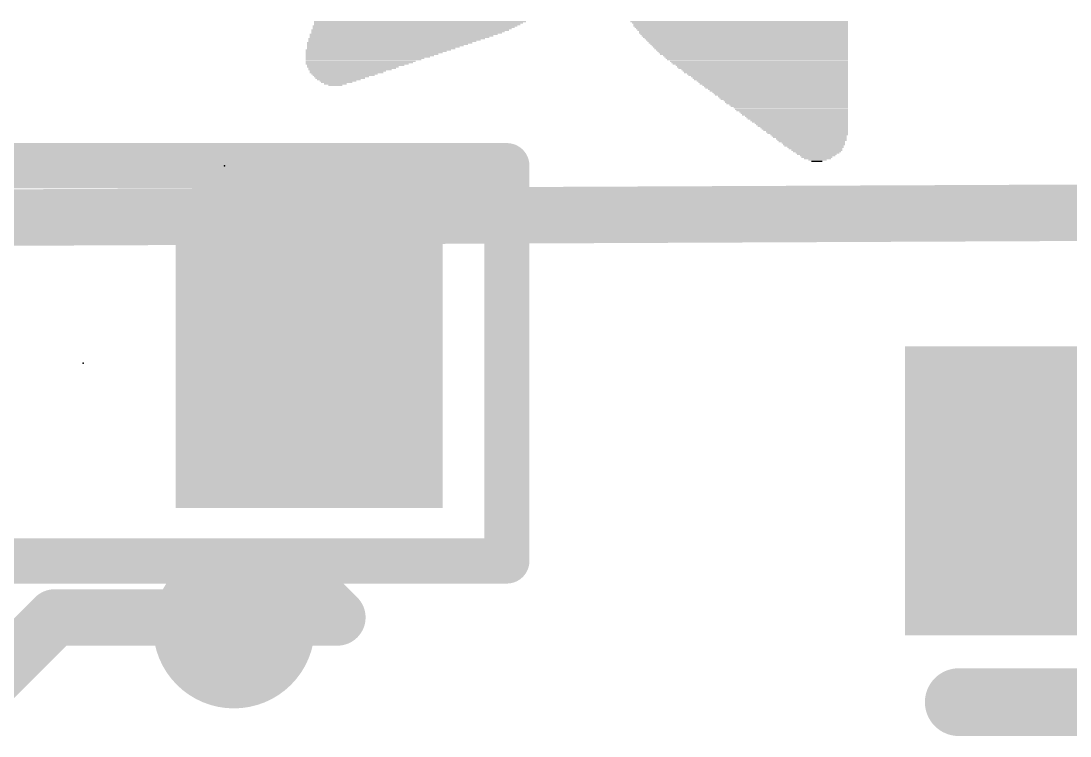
# Model space of a CAD drawing. Extents: x -7.9 to 51.7, y -13.1 to 28.2.
# Drawn here: x 9.627 to 14.343, y 12.675 to 15.891 of the extents above; entities that cross this region are included whole.
import ezdxf

# ---------------------------------------------------------------- set-up
doc = ezdxf.new("R2010")
doc.units = 0
for name, color, linetype in [('1', 12, 'CONTINUOUS'), ('21', 40, 'CONTINUOUS'), ('23', 40, 'CONTINUOUS')]:
    doc.layers.add(name, color=color, linetype=linetype)

# ---------------------------------------------------------------- blocks, each defined once
blk = doc.blocks.new('RECT')
blk.add_solid([(-0.5, -0.5), (0.5, -0.5), (-0.5, 0.5), (0.5, 0.5)])

msp = doc.modelspace()

# ---------------------------------------------------------------- linework, layer by layer
at = {"layer": '1', "const_width": 0.254}
for points in [[(38.227, 15.1353), (0, 14.9637)], [(11.049, 13.208), (10.922, 13.335)], [(9.394, 12.823), (9.779, 13.208)], [(9.779, 13.208), (11.049, 13.208)]]:
    msp.add_lwpolyline(points, dxfattribs=at)
at = {"layer": '1', "const_width": 0.127}
for points in [[(10.9669, 13.3799, 1), (10.8771, 13.2901)], [(9.779, 13.2715, 1), (9.779, 13.1445)], [(9.8239, 13.1631, 1), (9.7341, 13.2529)], [(11.0041, 13.1631, 1), (11.0939, 13.2529)], [(11.049, 13.1445, 1), (11.049, 13.2715)]]:
    msp.add_lwpolyline(points, format="xyb", dxfattribs=at)
at = {"layer": '21'}
for points, const_width in [([(8.001, 15.24), (11.811, 15.24)], 0.2032), ([(11.811, 15.24), (11.811, 13.462)], 0.2032), ([(11.811, 13.462), (8.001, 13.462)], 0.2032), ([(14.859, 12.827), (13.843, 12.827)], 0.3048)]:
    msp.add_lwpolyline(points, dxfattribs=dict(at, const_width=const_width))
for points, const_width in [([(11.8618, 15.24, 1), (11.7602, 15.24)], 0.1016), ([(11.811, 15.1892, 1), (11.811, 15.2908)], 0.1016), ([(11.811, 13.4112, 1), (11.811, 13.5128)], 0.1016), ([(10.584, 13.002, 1), (10.584, 13.322, 1), (10.584, 13.002)], 0.4064), ([(11.7602, 13.462, 1), (11.8618, 13.462)], 0.1016), ([(13.843, 12.9032, 1), (13.843, 12.7508)], 0.1524)]:
    msp.add_lwpolyline(points, format="xyb", dxfattribs=dict(at, const_width=const_width))
at = {"layer": '23'}
for p in [(10.541, 15.24), (9.906, 14.351)]:
    msp.add_point(p, dxfattribs=at)

# ---------------------------------------------------------------- block references
at = {"layer": '1', "xscale": 1.2, "yscale": 1.3}
msp.add_blockref('RECT', (10.922, 14.351), dxfattribs=at)
at = {"layer": '1', "xscale": 1.3, "yscale": 1.5, "rotation": 270}
msp.add_blockref('RECT', (14.351, 13.777), dxfattribs=at)
at = {"layer": '21'}
for p, xscale, yscale in [((11.376, 15.8496), 0.889, 0.0064), ((11.3919, 15.8623), 0.908, 0.0064), ((11.3983, 15.8687), 0.9207, 0.0063), ((11.3856, 15.8559), 0.8953, 0.0063), ((11.4141, 15.8814), 0.9398, 0.0063), ((11.4205, 15.8877), 0.9525, 0.0064), ((11.4078, 15.875), 0.9271, 0.0064), ((12.8556, 15.8877), 0.9779, 0.0064), ((12.8588, 15.8814), 0.9715, 0.0063), ((12.8619, 15.875), 0.9652, 0.0064), ((12.8619, 15.8687), 0.9652, 0.0063), ((12.8651, 15.8623), 0.9588, 0.0064), ((12.8682, 15.8559), 0.9525, 0.0063), ((12.8715, 15.8496), 0.9461, 0.0064), ((11.3157, 15.8115), 0.7938, 0.0064), ((11.2967, 15.7988), 0.7557, 0.0064), ((11.3062, 15.8052), 0.7747, 0.0063), ((11.338, 15.8242), 0.8255, 0.0064), ((11.3284, 15.8178), 0.8064, 0.0063), ((11.3475, 15.8306), 0.8445, 0.0063), ((11.3665, 15.8433), 0.87, 0.0063), ((11.3602, 15.8369), 0.8573, 0.0064), ((12.8746, 15.8433), 0.9398, 0.0063), ((12.8746, 15.8369), 0.9398, 0.0064), ((12.8778, 15.8306), 0.9334, 0.0063), ((12.881, 15.8242), 0.9271, 0.0064), ((12.8841, 15.8178), 0.9207, 0.0063), ((12.8873, 15.8115), 0.9144, 0.0064), ((12.8905, 15.8052), 0.908, 0.0063), ((12.8937, 15.7988), 0.9017, 0.0064), ((11.2236, 15.7544), 0.635, 0.0063), ((11.2332, 15.7607), 0.6541, 0.0064), ((11.2744, 15.7861), 0.7239, 0.0064), ((11.2649, 15.7797), 0.7048, 0.0063), ((11.2554, 15.7734), 0.6858, 0.0064), ((11.284, 15.7925), 0.7429, 0.0063), ((11.2459, 15.7671), 0.6667, 0.0063), ((12.8969, 15.7925), 0.8953, 0.0063), ((12.9, 15.7861), 0.889, 0.0064), ((12.9032, 15.7797), 0.8826, 0.0063), ((12.9063, 15.7734), 0.8763, 0.0064), ((12.9096, 15.7671), 0.8699, 0.0063), ((12.9127, 15.7607), 0.8636, 0.0064), ((12.9159, 15.7544), 0.8572, 0.0063), ((11.2141, 15.748), 0.616, 0.0064), ((11.2046, 15.7416), 0.5969, 0.0063), ((11.1855, 15.729), 0.5588, 0.0063), ((11.1728, 15.7226), 0.5334, 0.0064), ((11.1665, 15.7163), 0.5207, 0.0063), ((11.1474, 15.7035), 0.4826, 0.0063), ((11.1951, 15.7353), 0.5779, 0.0064), ((11.1538, 15.7099), 0.4953, 0.0064), ((12.9191, 15.748), 0.8509, 0.0064), ((12.9223, 15.7416), 0.8445, 0.0063), ((12.9286, 15.7353), 0.8318, 0.0064), ((12.9318, 15.729), 0.8255, 0.0063), ((12.935, 15.7226), 0.8191, 0.0064), ((12.9381, 15.7163), 0.8128, 0.0063), ((12.9444, 15.7099), 0.8001, 0.0064), ((12.9477, 15.7035), 0.7937, 0.0063), ((11.1379, 15.6972), 0.4636, 0.0064), ((11.1189, 15.6845), 0.4127, 0.0064), ((11.1316, 15.6909), 0.4381, 0.0063), ((11.1062, 15.6718), 0.3747, 0.0064), ((11.1157, 15.6782), 0.3937, 0.0063), ((11.0903, 15.6591), 0.3302, 0.0064), ((11.0967, 15.6654), 0.3429, 0.0063), ((12.9508, 15.6972), 0.7874, 0.0064), ((12.9572, 15.6909), 0.7747, 0.0063), ((12.9604, 15.6845), 0.7683, 0.0064), ((12.9635, 15.6782), 0.762, 0.0063), ((12.9699, 15.6718), 0.7493, 0.0064), ((12.9731, 15.6654), 0.7429, 0.0063), ((12.9762, 15.6591), 0.7366, 0.0064), ((11.0808, 15.6528), 0.2985, 0.0063), ((11.0776, 15.6464), 0.2794, 0.0064), ((11.0681, 15.6401), 0.2477, 0.0063), ((11.0617, 15.6337), 0.2222, 0.0064), ((11.0554, 15.6274), 0.1969, 0.0063), ((11.0522, 15.621), 0.1651, 0.0064), ((11.0458, 15.6147), 0.1397, 0.0063), ((12.9825, 15.6528), 0.7239, 0.0063), ((12.9858, 15.6464), 0.7175, 0.0064), ((12.9921, 15.6401), 0.7048, 0.0063), ((12.9953, 15.6337), 0.6985, 0.0064), ((12.9985, 15.6274), 0.6921, 0.0063), ((13.0048, 15.621), 0.6794, 0.0064), ((13.008, 15.6147), 0.6731, 0.0063), ((11.0395, 15.6083), 0.1016, 0.0064), ((11.0395, 15.602), 0.0635, 0.0063), ((13.0112, 15.6083), 0.6667, 0.0064), ((13.0175, 15.602), 0.654, 0.0063), ((13.0206, 15.5956), 0.6477, 0.0064), ((13.0239, 15.5893), 0.6413, 0.0063), ((13.0302, 15.5829), 0.6286, 0.0064), ((13.0334, 15.5766), 0.6223, 0.0063), ((13.0397, 15.5702), 0.6096, 0.0064), ((13.0429, 15.5639), 0.6032, 0.0063), ((13.0461, 15.5575), 0.5969, 0.0064), ((13.0524, 15.5512), 0.5842, 0.0063), ((13.0556, 15.5448), 0.5778, 0.0064), ((13.0587, 15.5385), 0.5715, 0.0063), ((13.0651, 15.5321), 0.5588, 0.0064), ((13.0683, 15.5258), 0.5524, 0.0063), ((13.0715, 15.5194), 0.5461, 0.0064), ((13.0778, 15.5131), 0.5334, 0.0063), ((13.081, 15.5067), 0.527, 0.0064), ((13.0874, 15.5004), 0.5143, 0.0063), ((13.0905, 15.494), 0.508, 0.0064), ((13.0937, 15.4877), 0.5016, 0.0063), ((13.1001, 15.4813), 0.4889, 0.0064), ((13.1032, 15.475), 0.4826, 0.0063), ((13.1064, 15.4686), 0.4762, 0.0064), ((13.1128, 15.4623), 0.4635, 0.0063), ((13.1159, 15.4559), 0.4572, 0.0064), ((13.1191, 15.4496), 0.4508, 0.0063), ((13.1255, 15.4432), 0.4381, 0.0064), ((13.1286, 15.4369), 0.4318, 0.0063), ((13.1349, 15.4305), 0.4191, 0.0064), ((13.1382, 15.4242), 0.4127, 0.0063), ((13.1413, 15.4178), 0.4064, 0.0064), ((13.1477, 15.4115), 0.3937, 0.0063), ((13.1509, 15.4051), 0.3873, 0.0064), ((13.154, 15.3988), 0.381, 0.0063), ((13.1604, 15.3924), 0.3683, 0.0064), ((13.1636, 15.3861), 0.3619, 0.0063), ((13.1699, 15.3797), 0.3492, 0.0064), ((13.1699, 15.3734), 0.3366, 0.0063), ((13.1731, 15.367), 0.3302, 0.0064), ((13.1795, 15.3607), 0.3175, 0.0063), ((13.1826, 15.3543), 0.3112, 0.0064), ((13.1826, 15.348), 0.2984, 0.0063), ((13.189, 15.3416), 0.2857, 0.0064), ((13.1921, 15.3353), 0.2794, 0.0063), ((13.1921, 15.3289), 0.2667, 0.0064), ((13.1985, 15.3226), 0.254, 0.0063), ((13.1985, 15.3162), 0.2413, 0.0064), ((13.2048, 15.3099), 0.2286, 0.0063), ((13.2049, 15.3035), 0.2159, 0.0064), ((13.208, 15.2972), 0.1968, 0.0063), ((13.2048, 15.2908), 0.1778, 0.0064), ((13.208, 15.2845), 0.1588, 0.0063), ((13.2049, 15.2781), 0.1397, 0.0064), ((13.208, 15.2718), 0.1206, 0.0063), ((13.208, 15.2654), 0.0826, 0.0064), ((13.2048, 15.2591), 0.0508, 0.0063)]:
    msp.add_blockref('RECT', p, dxfattribs=dict(at, xscale=xscale, yscale=yscale))

doc.saveas('drawing.dxf')
